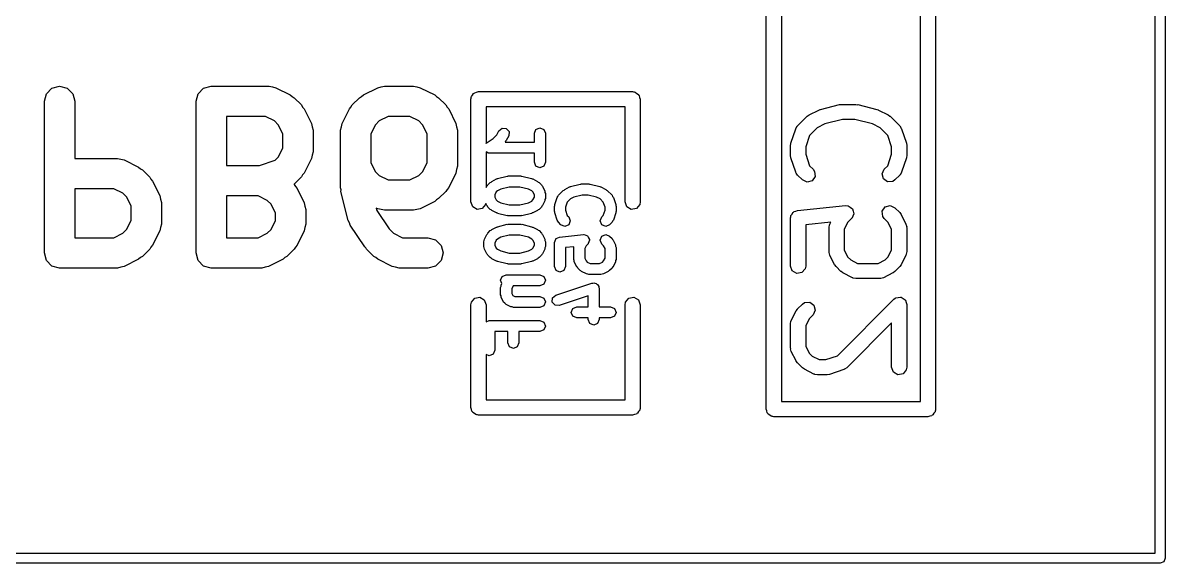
# Model space of a CAD drawing. Extents: x 0.08 to 2.92, y 0.03 to 3.58.
# Drawn here: x 0.9176 to 1.3624, y 1.8428 to 2.0531 of the extents above; entities that cross this region are included whole.
import ezdxf

# ---------------------------------------------------------------- set-up
doc = ezdxf.new("R2010")
doc.units = 0
doc.header["$MEASUREMENT"] = 0
doc.layers.add('BLACK', color=7, linetype='CONTINUOUS')

msp = doc.modelspace()

# ---------------------------------------------------------------- linework, layer by layer
at = {"layer": 'BLACK', "linetype": 'CONTINUOUS'}
for p, q in [((1.36236, 3.57705), (1.36236, 1.84476)), ((1.35843, 1.84673), (1.35843, 3.57508)), ((1.20705, 1.90276), (1.20705, 2.06276)), ((1.21295, 2.0598), (1.21295, 1.90571)), ((1.26705, 1.90571), (1.26705, 2.0598)), ((1.27295, 2.06276), (1.27295, 1.90276)), ((0.928931, 2.02774), (0.931884, 2.02853)), ((0.931884, 2.02853), (0.934837, 2.02774)), ((0.987986, 2.02774), (0.990939, 2.02853)), ((0.990939, 2.02853), (1.01344, 2.02853)), ((1.01344, 2.02853), (1.01475, 2.02818)), ((1.01475, 2.02818), (1.01608, 2.0279)), ((1.05579, 2.0279), (1.05712, 2.02818)), ((1.05712, 2.02818), (1.05843, 2.02853)), ((1.05843, 2.02853), (1.06968, 2.02853)), ((1.06968, 2.02853), (1.07099, 2.02818)), ((1.07099, 2.02818), (1.07232, 2.0279)), ((0.925979, 2.02262), (0.92677, 2.02557)), ((0.92677, 2.02557), (0.928931, 2.02774)), ((0.934837, 2.02774), (0.936998, 2.02557)), ((0.936998, 2.02557), (0.93779, 2.02262)), ((0.985034, 2.02262), (0.985825, 2.02557)), ((0.985825, 2.02557), (0.987986, 2.02774)), ((1.01608, 2.0279), (1.0217, 2.02509)), ((1.0217, 2.02509), (1.02241, 2.02446)), ((1.02241, 2.02446), (1.02324, 2.02398)), ((1.02324, 2.02398), (1.02605, 2.02117)), ((1.04582, 2.02117), (1.04863, 2.02398)), ((1.04863, 2.02398), (1.04945, 2.02446)), ((1.04945, 2.02446), (1.05017, 2.02509)), ((1.05017, 2.02509), (1.05579, 2.0279)), ((1.07232, 2.0279), (1.07794, 2.02509)), ((1.07794, 2.02509), (1.07866, 2.02446)), ((1.07866, 2.02446), (1.07948, 2.02398)), ((1.07948, 2.02398), (1.08229, 2.02117)), ((1.09205, 2.02341), (1.09211, 2.02379)), ((1.09209, 2.02392), (1.09216, 2.02403)), ((1.09211, 2.02379), (1.09209, 2.02392)), ((1.09216, 2.02403), (1.09223, 2.02442)), ((1.09223, 2.02442), (1.09272, 2.025)), ((1.09272, 2.025), (1.0931, 2.02567)), ((1.0931, 2.02567), (1.09335, 2.02576)), ((1.09335, 2.02576), (1.09352, 2.02596)), ((1.09352, 2.02596), (1.09428, 2.0261)), ((1.09428, 2.0261), (1.095, 2.02636)), ((1.095, 2.02636), (1.155, 2.02636)), ((1.155, 2.02636), (1.15538, 2.02629)), ((1.15538, 2.02629), (1.15551, 2.02631)), ((1.15551, 2.02631), (1.15563, 2.02625)), ((1.15563, 2.02625), (1.15601, 2.02618)), ((1.15601, 2.02618), (1.1566, 2.02569)), ((1.1566, 2.02569), (1.15726, 2.0253)), ((1.15726, 2.0253), (1.15735, 2.02505)), ((1.15735, 2.02505), (1.15756, 2.02488)), ((1.15756, 2.02488), (1.15769, 2.02413)), ((1.15769, 2.02413), (1.15795, 2.02341)), ((0.925979, 1.96357), (0.925979, 2.02262)), ((0.93779, 2.02262), (0.93779, 2.0004)), ((0.985034, 1.96357), (0.985034, 2.02262)), ((1.02605, 2.02117), (1.02652, 2.02035)), ((1.02652, 2.02035), (1.02715, 2.01964)), ((1.02715, 2.01964), (1.02997, 2.01401)), ((1.0419, 2.01401), (1.04471, 2.01964)), ((1.04471, 2.01964), (1.04534, 2.02035)), ((1.04534, 2.02035), (1.04582, 2.02117)), ((1.08229, 2.02117), (1.08277, 2.02035)), ((1.08277, 2.02035), (1.0834, 2.01964)), ((1.0834, 2.01964), (1.08621, 2.01401)), ((1.09205, 1.98341), (1.09205, 2.02341)), ((1.15205, 2.02045), (1.09795, 2.02045)), ((1.09795, 2.02045), (1.09795, 2.00621)), ((1.15205, 1.98341), (1.15205, 2.02045)), ((1.15795, 2.02341), (1.15795, 1.98341)), ((1.22749, 2.0192), (1.22798, 2.01935)), ((1.22798, 2.01935), (1.2281, 2.01943)), ((1.2281, 2.01943), (1.2356, 2.0213)), ((1.2356, 2.0213), (1.23618, 2.02134)), ((1.23618, 2.02134), (1.23631, 2.02139)), ((1.23631, 2.02139), (1.24194, 2.02139)), ((1.24194, 2.02139), (1.24252, 2.02129)), ((1.24252, 2.02129), (1.24265, 2.0213)), ((1.24265, 2.0213), (1.25015, 2.01943)), ((1.25015, 2.01943), (1.25062, 2.01922)), ((0.996845, 2.01672), (0.996845, 1.99759)), ((1.01204, 2.01672), (0.996845, 2.01672)), ((1.01556, 2.01496), (1.01204, 2.01672)), ((1.01702, 2.0135), (1.01556, 2.01496)), ((1.0563, 2.01496), (1.05485, 2.0135)), ((1.05982, 2.01672), (1.0563, 2.01496)), ((1.06829, 2.01672), (1.05982, 2.01672)), ((1.07181, 2.01496), (1.06829, 2.01672)), ((1.07326, 2.0135), (1.07181, 2.01496)), ((1.21923, 2.01303), (1.22298, 2.01678)), ((1.22298, 2.01678), (1.2237, 2.01728)), ((1.2237, 2.01728), (1.22374, 2.01733)), ((1.22374, 2.01733), (1.22749, 2.0192)), ((1.23668, 2.01548), (1.22984, 2.01378)), ((1.24157, 2.01548), (1.23668, 2.01548)), ((1.24841, 2.01378), (1.24157, 2.01548)), ((1.25062, 2.01922), (1.25076, 2.0192)), ((1.25076, 2.0192), (1.25451, 2.01733)), ((1.25451, 2.01733), (1.25522, 2.0168)), ((1.25522, 2.0168), (1.25527, 2.01678)), ((1.25527, 2.01678), (1.25902, 2.01303)), ((1.01878, 2.00998), (1.01702, 2.0135)), ((1.02997, 2.01401), (1.03024, 2.01268)), ((1.03024, 2.01268), (1.03059, 2.01137)), ((1.03059, 2.01137), (1.03059, 2.00294)), ((1.04128, 2.01137), (1.04163, 2.01268)), ((1.04128, 1.98888), (1.04128, 2.01137)), ((1.04163, 2.01268), (1.0419, 2.01401)), ((1.05485, 2.0135), (1.05309, 2.00998)), ((1.07502, 2.00998), (1.07326, 2.0135)), ((1.08621, 2.01401), (1.08648, 2.01268)), ((1.08648, 2.01268), (1.08683, 2.01137)), ((1.08683, 2.01137), (1.08683, 1.99731)), ((1.10214, 2.00955), (1.10292, 2.01111)), ((1.10292, 2.01111), (1.10416, 2.01219)), ((1.10416, 2.01219), (1.1058, 2.01207)), ((1.1058, 2.01207), (1.10688, 2.01083)), ((1.10688, 2.01083), (1.10676, 2.00919)), ((1.11676, 2.01015), (1.11739, 2.01167)), ((1.11739, 2.01167), (1.11891, 2.0123)), ((1.11891, 2.0123), (1.12043, 2.01167)), ((1.12043, 2.01167), (1.12106, 2.01015)), ((1.21664, 2.00625), (1.21851, 2.01187)), ((1.21851, 2.01187), (1.219, 2.01277)), ((1.219, 2.01277), (1.21915, 2.01287)), ((1.21915, 2.01287), (1.21923, 2.01303)), ((1.22681, 2.01226), (1.2239, 2.00934)), ((1.22984, 2.01378), (1.22681, 2.01226)), ((1.25144, 2.01226), (1.24841, 2.01378)), ((1.25435, 2.00934), (1.25144, 2.01226)), ((1.25902, 2.01303), (1.25961, 2.01219)), ((1.25961, 2.01219), (1.25963, 2.01201)), ((1.25963, 2.01201), (1.25974, 2.01187)), ((1.25974, 2.01187), (1.26161, 2.00625)), ((1.01878, 2.00433), (1.01878, 2.00998)), ((1.05309, 2.00998), (1.05309, 1.99871)), ((1.07502, 1.99871), (1.07502, 2.00998)), ((1.09795, 2.00621), (1.09802, 2.00631)), ((1.09802, 2.00631), (1.10066, 2.00807)), ((1.10066, 2.00807), (1.10214, 2.00955)), ((1.10542, 2.00675), (1.10534, 2.00667)), ((1.10534, 2.00667), (1.11676, 2.00667)), ((1.10556, 2.00708), (1.10542, 2.00675)), ((1.10583, 2.00731), (1.10556, 2.00708)), ((1.10676, 2.00919), (1.10583, 2.00731)), ((1.11676, 2.00667), (1.11676, 2.01015)), ((1.12106, 2.01015), (1.12106, 1.99889)), ((1.21649, 2.00531), (1.21664, 2.00618)), ((1.21664, 2.00618), (1.21664, 2.00625)), ((1.2239, 2.00934), (1.22239, 2.00483)), ((1.25586, 2.00483), (1.25435, 2.00934)), ((1.26161, 2.00625), (1.26174, 2.00537)), ((1.01702, 2.00081), (1.01878, 2.00433)), ((1.03024, 2.00162), (1.02997, 2.00029)), ((1.03059, 2.00294), (1.03024, 2.00162)), ((1.09827, 2.00276), (1.09795, 2.00289)), ((1.09795, 2.00289), (1.09795, 1.98899)), ((1.09879, 2.00241), (1.09827, 2.00276)), ((1.09901, 2.00246), (1.09879, 2.00241)), ((1.09921, 2.00237), (1.09901, 2.00246)), ((1.11676, 2.00237), (1.09921, 2.00237)), ((1.11676, 1.99889), (1.11676, 2.00237)), ((1.21649, 2.00156), (1.21649, 2.00531)), ((1.21651, 2.0015), (1.21649, 2.00156)), ((1.21664, 2.00063), (1.21651, 2.0015)), ((1.22239, 2.00483), (1.22239, 2.00204)), ((1.22239, 2.00204), (1.2239, 1.99754)), ((1.25435, 1.99754), (1.25586, 2.00204)), ((1.25586, 2.00204), (1.25586, 2.00483)), ((1.26176, 2.00156), (1.26161, 2.00069)), ((1.26174, 2.00537), (1.26176, 2.00531)), ((1.26176, 2.00531), (1.26176, 2.00156)), ((0.93779, 2.0004), (0.954381, 2.0004)), ((0.954381, 2.0004), (0.955692, 2.00005)), ((0.955692, 2.00005), (0.957022, 1.99978)), ((0.957022, 1.99978), (0.962647, 1.99697)), ((0.996845, 1.99759), (1.00967, 1.99759)), ((1.00967, 1.99759), (1.01587, 1.99966)), ((1.01587, 1.99966), (1.01702, 2.00081)), ((1.02997, 2.00029), (1.02715, 1.99467)), ((1.05309, 1.99871), (1.05485, 1.99519)), ((1.07326, 1.99519), (1.07502, 1.99871)), ((1.08683, 1.99731), (1.08648, 1.996)), ((1.11739, 1.99737), (1.11676, 1.99889)), ((1.11891, 1.99674), (1.11739, 1.99737)), ((1.12043, 1.99737), (1.11891, 1.99674)), ((1.12106, 1.99889), (1.12043, 1.99737)), ((1.21851, 1.99501), (1.21664, 2.00063)), ((1.2239, 1.99754), (1.22528, 1.99615)), ((1.25297, 1.99615), (1.25435, 1.99754)), ((1.26161, 2.00063), (1.25974, 1.99501)), ((1.26161, 2.00069), (1.26161, 2.00063)), ((0.962647, 1.99697), (0.963358, 1.99634)), ((0.963358, 1.99634), (0.964181, 1.99586)), ((0.964181, 1.99586), (0.966994, 1.99305)), ((0.966994, 1.99305), (0.967469, 1.99223)), ((1.02605, 1.99314), (1.02324, 1.99032)), ((1.02652, 1.99396), (1.02605, 1.99314)), ((1.02715, 1.99467), (1.02652, 1.99396)), ((1.05485, 1.99519), (1.0563, 1.99373)), ((1.0563, 1.99373), (1.05982, 1.99197)), ((1.06829, 1.99197), (1.07181, 1.99373)), ((1.07181, 1.99373), (1.07326, 1.99519)), ((1.08621, 1.99467), (1.0834, 1.98905)), ((1.08648, 1.996), (1.08621, 1.99467)), ((1.10244, 1.99254), (1.1062, 1.99347)), ((1.1062, 1.99347), (1.10646, 1.99343)), ((1.10646, 1.99343), (1.10672, 1.99354)), ((1.10672, 1.99354), (1.11141, 1.99354)), ((1.11141, 1.99354), (1.11166, 1.99343)), ((1.11166, 1.99343), (1.11193, 1.99347)), ((1.11193, 1.99347), (1.11568, 1.99254)), ((1.21862, 1.99487), (1.21851, 1.99501)), ((1.21864, 1.99469), (1.21862, 1.99487)), ((1.21923, 1.99385), (1.21864, 1.99469)), ((1.2211, 1.99198), (1.21923, 1.99385)), ((1.22604, 1.9933), (1.22488, 1.99165)), ((1.22528, 1.99615), (1.22587, 1.99531)), ((1.22587, 1.99531), (1.22604, 1.9933)), ((1.25212, 1.99432), (1.25297, 1.99615)), ((1.25264, 1.99237), (1.25212, 1.99432)), ((1.25902, 1.99385), (1.25715, 1.99198)), ((1.2591, 1.99401), (1.25902, 1.99385)), ((1.25925, 1.9941), (1.2591, 1.99401)), ((1.25974, 1.99501), (1.25925, 1.9941)), ((0.93779, 1.98859), (0.93779, 1.96947)), ((0.952987, 1.98859), (0.93779, 1.98859)), ((0.956507, 1.98683), (0.952987, 1.98859)), ((0.967469, 1.99223), (0.9681, 1.99152)), ((0.9681, 1.99152), (0.970912, 1.98589)), ((1.02324, 1.99032), (1.02318, 1.99029)), ((1.02318, 1.99029), (1.02324, 1.99024)), ((1.02324, 1.99024), (1.02371, 1.98942)), ((1.02371, 1.98942), (1.02434, 1.9887)), ((1.02434, 1.9887), (1.02715, 1.98308)), ((1.04147, 1.98817), (1.04128, 1.98888)), ((1.04145, 1.98744), (1.04147, 1.98817)), ((1.05982, 1.99197), (1.06829, 1.99197)), ((1.08277, 1.98833), (1.08229, 1.98751)), ((1.0834, 1.98905), (1.08277, 1.98833)), ((1.09795, 1.98899), (1.09823, 1.98954)), ((1.09823, 1.98954), (1.09849, 1.98977)), ((1.09849, 1.98977), (1.09863, 1.99009)), ((1.09863, 1.99009), (1.09957, 1.99103)), ((1.09957, 1.99103), (1.09989, 1.99117)), ((1.09989, 1.99117), (1.10013, 1.99144)), ((1.10013, 1.99144), (1.102, 1.99237)), ((1.102, 1.99237), (1.10225, 1.99239)), ((1.10225, 1.99239), (1.10244, 1.99254)), ((1.10371, 1.98842), (1.10236, 1.98775)), ((1.10698, 1.98924), (1.10371, 1.98842)), ((1.11114, 1.98924), (1.10698, 1.98924)), ((1.11441, 1.98842), (1.11114, 1.98924)), ((1.11576, 1.98775), (1.11441, 1.98842)), ((1.11568, 1.99254), (1.11588, 1.99239)), ((1.11588, 1.99239), (1.11612, 1.99237)), ((1.11612, 1.99237), (1.118, 1.99144)), ((1.118, 1.99144), (1.11823, 1.99117)), ((1.11823, 1.99117), (1.11856, 1.99103)), ((1.11856, 1.99103), (1.11949, 1.99009)), ((1.11949, 1.99009), (1.11963, 1.98977)), ((1.11963, 1.98977), (1.1199, 1.98954)), ((1.1199, 1.98954), (1.12083, 1.98766)), ((1.12833, 1.98804), (1.12856, 1.98831)), ((1.12856, 1.98831), (1.13044, 1.98925)), ((1.13044, 1.98925), (1.13068, 1.98927)), ((1.13068, 1.98927), (1.13088, 1.98941)), ((1.13088, 1.98941), (1.13463, 1.99035)), ((1.13463, 1.99035), (1.1349, 1.99031)), ((1.1349, 1.99031), (1.13515, 1.99042)), ((1.13515, 1.99042), (1.13797, 1.99042)), ((1.13797, 1.99042), (1.13822, 1.99031)), ((1.13822, 1.99031), (1.13849, 1.99035)), ((1.13849, 1.99035), (1.14224, 1.98941)), ((1.14224, 1.98941), (1.14244, 1.98927)), ((1.14244, 1.98927), (1.14268, 1.98925)), ((1.14268, 1.98925), (1.14456, 1.98831)), ((1.14456, 1.98831), (1.14479, 1.98804)), ((1.22293, 1.99112), (1.2211, 1.99198)), ((1.22488, 1.99165), (1.22293, 1.99112)), ((1.2543, 1.99121), (1.25264, 1.99237)), ((1.25631, 1.99139), (1.2543, 1.99121)), ((1.25715, 1.99198), (1.25631, 1.99139)), ((0.957964, 1.98538), (0.956507, 1.98683)), ((0.959724, 1.98186), (0.957964, 1.98538)), ((0.970912, 1.98589), (0.971184, 1.98456)), ((0.971184, 1.98456), (0.971535, 1.98325)), ((0.996845, 1.98578), (0.996845, 1.96947)), ((1.00923, 1.98578), (0.996845, 1.98578)), ((1.01275, 1.98402), (1.00923, 1.98578)), ((1.01421, 1.98256), (1.01275, 1.98402)), ((1.04427, 1.97619), (1.04145, 1.98744)), ((1.07866, 1.98422), (1.07794, 1.98359)), ((1.07948, 1.9847), (1.07866, 1.98422)), ((1.08229, 1.98751), (1.07948, 1.9847)), ((1.10192, 1.9873), (1.10136, 1.98619)), ((1.10136, 1.98619), (1.10136, 1.98533)), ((1.10136, 1.98533), (1.10192, 1.98422)), ((1.10236, 1.98775), (1.10192, 1.9873)), ((1.10192, 1.98422), (1.10236, 1.98377)), ((1.10236, 1.98377), (1.10371, 1.9831)), ((1.11441, 1.9831), (1.11576, 1.98377)), ((1.11621, 1.9873), (1.11576, 1.98775)), ((1.11576, 1.98377), (1.11621, 1.98422)), ((1.11676, 1.98619), (1.11621, 1.9873)), ((1.11621, 1.98422), (1.11676, 1.98533)), ((1.11676, 1.98533), (1.11676, 1.98619)), ((1.12083, 1.98386), (1.1199, 1.98198)), ((1.12083, 1.98766), (1.12087, 1.98716)), ((1.12087, 1.98436), (1.12083, 1.98386)), ((1.12087, 1.98716), (1.12106, 1.9867)), ((1.12106, 1.98482), (1.12087, 1.98436)), ((1.12106, 1.9867), (1.12106, 1.98482)), ((1.12467, 1.98238), (1.12561, 1.98519)), ((1.12561, 1.98519), (1.12594, 1.98557)), ((1.12594, 1.98557), (1.12613, 1.98603)), ((1.12613, 1.98603), (1.12801, 1.98791)), ((1.12801, 1.98791), (1.12833, 1.98804)), ((1.1308, 1.98462), (1.12953, 1.98335)), ((1.13215, 1.9853), (1.1308, 1.98462)), ((1.13542, 1.98612), (1.13215, 1.9853)), ((1.1377, 1.98612), (1.13542, 1.98612)), ((1.14097, 1.9853), (1.1377, 1.98612)), ((1.14232, 1.98462), (1.14097, 1.9853)), ((1.14359, 1.98335), (1.14232, 1.98462)), ((1.14479, 1.98804), (1.14512, 1.98791)), ((1.14512, 1.98791), (1.14699, 1.98603)), ((1.14699, 1.98603), (1.14719, 1.98557)), ((1.14719, 1.98557), (1.14751, 1.98519)), ((1.14751, 1.98519), (1.14845, 1.98238)), ((0.959724, 1.97621), (0.959724, 1.98186)), ((0.971535, 1.98325), (0.971535, 1.97481)), ((1.01597, 1.97904), (1.01421, 1.98256)), ((1.02715, 1.98308), (1.02743, 1.98175)), ((1.02743, 1.98175), (1.02778, 1.98044)), ((1.02778, 1.98044), (1.02778, 1.97481)), ((1.05579, 1.98078), (1.05522, 1.98106)), ((1.05522, 1.98106), (1.05548, 1.98005)), ((1.05548, 1.98005), (1.06021, 1.97295)), ((1.05712, 1.98051), (1.05579, 1.98078)), ((1.05843, 1.98016), (1.05712, 1.98051)), ((1.06968, 1.98016), (1.05843, 1.98016)), ((1.07099, 1.98051), (1.06968, 1.98016)), ((1.07232, 1.98078), (1.07099, 1.98051)), ((1.07794, 1.98359), (1.07232, 1.98078)), ((1.09274, 1.98151), (1.09205, 1.98341)), ((1.09449, 1.9805), (1.09274, 1.98151)), ((1.09648, 1.98085), (1.09449, 1.9805)), ((1.09777, 1.9824), (1.09648, 1.98085)), ((1.09784, 1.98276), (1.09777, 1.9824)), ((1.09823, 1.98198), (1.09784, 1.98276)), ((1.09849, 1.98175), (1.09823, 1.98198)), ((1.09863, 1.98143), (1.09849, 1.98175)), ((1.09957, 1.98049), (1.09863, 1.98143)), ((1.09989, 1.98035), (1.09957, 1.98049)), ((1.10013, 1.98008), (1.09989, 1.98035)), ((1.102, 1.97915), (1.10013, 1.98008)), ((1.10371, 1.9831), (1.10698, 1.98228)), ((1.10698, 1.98228), (1.11114, 1.98228)), ((1.11114, 1.98228), (1.11441, 1.9831)), ((1.118, 1.98008), (1.11612, 1.97915)), ((1.11823, 1.98035), (1.118, 1.98008)), ((1.11856, 1.98049), (1.11823, 1.98035)), ((1.11949, 1.98143), (1.11856, 1.98049)), ((1.11963, 1.98175), (1.11949, 1.98143)), ((1.1199, 1.98198), (1.11963, 1.98175)), ((1.12456, 1.9817), (1.1247, 1.98203)), ((1.12456, 1.97982), (1.12456, 1.9817)), ((1.1247, 1.9795), (1.12456, 1.97982)), ((1.1247, 1.98203), (1.12467, 1.98238)), ((1.12467, 1.97914), (1.1247, 1.9795)), ((1.12953, 1.98335), (1.12886, 1.98135)), ((1.12886, 1.98135), (1.12886, 1.98017)), ((1.12886, 1.98017), (1.12953, 1.97817)), ((1.14426, 1.98135), (1.14359, 1.98335)), ((1.14359, 1.97817), (1.14426, 1.98017)), ((1.14426, 1.98017), (1.14426, 1.98135)), ((1.14845, 1.98238), (1.14843, 1.98203)), ((1.14843, 1.98203), (1.14856, 1.9817)), ((1.14856, 1.97982), (1.14843, 1.9795)), ((1.14843, 1.9795), (1.14845, 1.97914)), ((1.14856, 1.9817), (1.14856, 1.97982)), ((1.15274, 1.98151), (1.15205, 1.98341)), ((1.15449, 1.9805), (1.15274, 1.98151)), ((1.15648, 1.98085), (1.15449, 1.9805)), ((1.15777, 1.9824), (1.15648, 1.98085)), ((1.15795, 1.98341), (1.15777, 1.9824)), ((1.21707, 1.97868), (1.21733, 1.97925)), ((1.21733, 1.97925), (1.2177, 1.97943)), ((1.2177, 1.97943), (1.21796, 1.97975)), ((1.21796, 1.97975), (1.21858, 1.97986)), ((1.21858, 1.97986), (1.21915, 1.98013)), ((1.21915, 1.98013), (1.23789, 1.98201)), ((1.23789, 1.98201), (1.23892, 1.98193)), ((1.23892, 1.98193), (1.23893, 1.98192)), ((1.23893, 1.98192), (1.23895, 1.98192)), ((1.23895, 1.98192), (1.23976, 1.98135)), ((1.23976, 1.98135), (1.24059, 1.98079)), ((1.24059, 1.98079), (1.24059, 1.98077)), ((1.24059, 1.98077), (1.24061, 1.98076)), ((1.24061, 1.98076), (1.24086, 1.9798)), ((1.24086, 1.9798), (1.24113, 1.97885)), ((1.25221, 1.97983), (1.25337, 1.98149)), ((1.25238, 1.97782), (1.25221, 1.97983)), ((1.25337, 1.98149), (1.25532, 1.98201)), ((1.25532, 1.98201), (1.25715, 1.98116)), ((1.25715, 1.98116), (1.25902, 1.97928)), ((1.25902, 1.97928), (1.25953, 1.97856)), ((0.957964, 1.97269), (0.959724, 1.97621)), ((0.971535, 1.97481), (0.971184, 1.9735)), ((1.01421, 1.97269), (1.01597, 1.97621)), ((1.01597, 1.97621), (1.01597, 1.97904)), ((1.02778, 1.97481), (1.02743, 1.9735)), ((1.04476, 1.97531), (1.04427, 1.97619)), ((1.04508, 1.97435), (1.04476, 1.97531)), ((1.10225, 1.97913), (1.102, 1.97915)), ((1.10244, 1.97898), (1.10225, 1.97913)), ((1.1062, 1.97805), (1.10244, 1.97898)), ((1.10646, 1.97809), (1.1062, 1.97805)), ((1.10672, 1.97798), (1.10646, 1.97809)), ((1.11141, 1.97798), (1.10672, 1.97798)), ((1.11166, 1.97809), (1.11141, 1.97798)), ((1.11193, 1.97805), (1.11166, 1.97809)), ((1.11568, 1.97898), (1.11193, 1.97805)), ((1.11588, 1.97913), (1.11568, 1.97898)), ((1.11612, 1.97915), (1.11588, 1.97913)), ((1.12561, 1.97633), (1.12467, 1.97914)), ((1.12594, 1.97595), (1.12561, 1.97633)), ((1.12613, 1.97549), (1.12594, 1.97595)), ((1.12707, 1.97455), (1.12613, 1.97549)), ((1.12953, 1.97817), (1.13011, 1.97759)), ((1.13011, 1.97759), (1.13074, 1.97607)), ((1.13074, 1.97607), (1.13011, 1.97455)), ((1.14239, 1.97607), (1.14302, 1.97759)), ((1.14302, 1.97455), (1.14239, 1.97607)), ((1.14302, 1.97759), (1.14359, 1.97817)), ((1.14699, 1.97549), (1.14606, 1.97455)), ((1.14719, 1.97595), (1.14699, 1.97549)), ((1.14751, 1.97633), (1.14719, 1.97595)), ((1.14845, 1.97914), (1.14751, 1.97633)), ((1.21649, 1.97719), (1.21651, 1.97735)), ((1.21649, 1.95844), (1.21649, 1.97719)), ((1.2165, 1.97741), (1.21655, 1.97752)), ((1.21651, 1.97735), (1.2165, 1.97741)), ((1.21655, 1.97752), (1.21667, 1.9782)), ((1.21667, 1.9782), (1.21707, 1.97868)), ((1.23216, 1.9755), (1.22239, 1.97452)), ((1.2318, 1.97476), (1.23216, 1.9755)), ((1.23874, 1.97544), (1.23739, 1.97275)), ((1.24028, 1.97698), (1.23874, 1.97544)), ((1.2403, 1.97701), (1.24028, 1.977)), ((1.24028, 1.977), (1.24028, 1.97698)), ((1.24071, 1.97791), (1.2403, 1.97701)), ((1.24113, 1.97881), (1.24071, 1.97791)), ((1.24113, 1.97885), (1.24112, 1.97883)), ((1.24112, 1.97883), (1.24113, 1.97881)), ((1.25297, 1.97698), (1.25238, 1.97782)), ((1.25451, 1.97544), (1.25297, 1.97698)), ((1.25586, 1.97275), (1.25451, 1.97544)), ((1.25953, 1.97856), (1.25958, 1.97851)), ((1.25958, 1.97851), (1.26145, 1.97476)), ((0.952987, 1.96947), (0.956507, 1.97123)), ((0.956507, 1.97123), (0.957964, 1.97269)), ((0.970912, 1.97217), (0.9681, 1.96655)), ((0.971184, 1.9735), (0.970912, 1.97217)), ((1.00923, 1.96947), (1.01275, 1.97123)), ((1.01275, 1.97123), (1.01421, 1.97269)), ((1.02715, 1.97217), (1.02434, 1.96655)), ((1.02743, 1.9735), (1.02715, 1.97217)), ((1.05071, 1.96591), (1.04508, 1.97435)), ((1.06021, 1.97295), (1.06193, 1.97123)), ((1.06193, 1.97123), (1.06545, 1.96947)), ((1.09729, 1.9689), (1.09823, 1.97077)), ((1.09823, 1.97077), (1.09849, 1.97101)), ((1.09849, 1.97101), (1.09863, 1.97133)), ((1.09863, 1.97133), (1.09957, 1.97227)), ((1.09957, 1.97227), (1.09989, 1.97241)), ((1.09989, 1.97241), (1.10013, 1.97267)), ((1.10013, 1.97267), (1.102, 1.97361)), ((1.102, 1.97361), (1.10225, 1.97363)), ((1.10225, 1.97363), (1.10244, 1.97377)), ((1.10244, 1.97377), (1.1062, 1.97471)), ((1.10698, 1.97048), (1.10371, 1.96966)), ((1.1062, 1.97471), (1.10646, 1.97467)), ((1.10646, 1.97467), (1.10672, 1.97478)), ((1.10672, 1.97478), (1.11141, 1.97478)), ((1.11114, 1.97048), (1.10698, 1.97048)), ((1.11441, 1.96966), (1.11114, 1.97048)), ((1.11141, 1.97478), (1.11166, 1.97467)), ((1.11166, 1.97467), (1.11193, 1.97471)), ((1.11193, 1.97471), (1.11568, 1.97377)), ((1.11568, 1.97377), (1.11588, 1.97363)), ((1.11588, 1.97363), (1.11612, 1.97361)), ((1.11612, 1.97361), (1.118, 1.97267)), ((1.118, 1.97267), (1.11823, 1.97241)), ((1.11823, 1.97241), (1.11856, 1.97227)), ((1.11856, 1.97227), (1.11949, 1.97133)), ((1.11949, 1.97133), (1.11963, 1.97101)), ((1.11963, 1.97101), (1.1199, 1.97077)), ((1.1199, 1.97077), (1.12083, 1.9689)), ((1.1265, 1.96977), (1.13588, 1.9707)), ((1.12859, 1.97392), (1.12707, 1.97455)), ((1.13011, 1.97455), (1.12859, 1.97392)), ((1.13588, 1.9707), (1.13599, 1.97067)), ((1.13599, 1.97067), (1.13609, 1.97072)), ((1.13609, 1.97072), (1.13676, 1.97044)), ((1.13676, 1.97044), (1.13745, 1.97023)), ((1.14454, 1.97392), (1.14302, 1.97455)), ((1.14302, 1.97009), (1.14454, 1.97072)), ((1.14606, 1.97455), (1.14454, 1.97392)), ((1.14454, 1.97072), (1.14606, 1.97009)), ((1.22239, 1.97452), (1.22239, 1.95844)), ((1.23149, 1.97344), (1.23166, 1.97445)), ((1.23149, 1.96407), (1.23149, 1.97344)), ((1.23166, 1.97445), (1.23178, 1.97459)), ((1.23178, 1.97459), (1.2318, 1.97476)), ((1.23739, 1.97275), (1.23739, 1.96477)), ((1.25586, 1.96477), (1.25586, 1.97275)), ((1.26145, 1.97476), (1.26174, 1.97378)), ((1.26174, 1.97378), (1.2617, 1.97361)), ((1.2617, 1.97361), (1.26176, 1.97344)), ((1.26176, 1.97344), (1.26176, 1.96407)), ((0.93779, 1.96947), (0.952987, 1.96947)), ((0.9681, 1.96655), (0.967469, 1.96584)), ((0.996845, 1.96947), (1.00923, 1.96947)), ((1.02434, 1.96655), (1.02371, 1.96584)), ((1.05115, 1.96553), (1.05071, 1.96591)), ((1.06545, 1.96947), (1.0753, 1.96947)), ((1.0753, 1.96947), (1.07826, 1.96868)), ((1.07826, 1.96868), (1.08042, 1.96652)), ((1.08042, 1.96652), (1.08121, 1.96357)), ((1.09706, 1.96794), (1.09725, 1.9684)), ((1.09706, 1.96606), (1.09706, 1.96794)), ((1.09725, 1.9656), (1.09706, 1.96606)), ((1.09725, 1.9684), (1.09729, 1.9689)), ((1.10192, 1.96854), (1.10136, 1.96743)), ((1.10136, 1.96743), (1.10136, 1.96657)), ((1.10136, 1.96657), (1.10192, 1.96546)), ((1.10236, 1.96898), (1.10192, 1.96854)), ((1.10371, 1.96966), (1.10236, 1.96898)), ((1.11576, 1.96898), (1.11441, 1.96966)), ((1.11621, 1.96854), (1.11576, 1.96898)), ((1.11676, 1.96743), (1.11621, 1.96854)), ((1.11621, 1.96546), (1.11676, 1.96657)), ((1.11676, 1.96657), (1.11676, 1.96743)), ((1.12083, 1.9689), (1.12087, 1.9684)), ((1.12087, 1.9684), (1.12106, 1.96794)), ((1.12106, 1.96606), (1.12087, 1.9656)), ((1.12106, 1.96794), (1.12106, 1.96606)), ((1.12456, 1.96763), (1.12484, 1.9683)), ((1.12456, 1.95825), (1.12456, 1.96763)), ((1.12484, 1.9683), (1.12505, 1.96899)), ((1.12505, 1.96899), (1.12515, 1.96904)), ((1.12515, 1.96904), (1.12519, 1.96915)), ((1.12519, 1.96915), (1.12586, 1.96942)), ((1.12586, 1.96942), (1.1265, 1.96977)), ((1.13218, 1.96601), (1.12886, 1.96568)), ((1.13207, 1.96575), (1.13218, 1.96601)), ((1.13692, 1.96635), (1.13637, 1.96524)), ((1.13761, 1.96704), (1.13692, 1.96635)), ((1.13745, 1.97023), (1.13751, 1.97013)), ((1.13751, 1.97013), (1.13761, 1.97009)), ((1.13761, 1.97009), (1.13789, 1.96942)), ((1.13766, 1.96715), (1.13761, 1.96704)), ((1.13776, 1.9672), (1.13766, 1.96715)), ((1.13797, 1.9679), (1.13776, 1.9672)), ((1.13789, 1.96942), (1.13823, 1.96878)), ((1.13824, 1.96856), (1.13797, 1.9679)), ((1.13823, 1.96878), (1.1382, 1.96867)), ((1.1382, 1.96867), (1.13824, 1.96856)), ((1.14239, 1.96857), (1.14302, 1.97009)), ((1.14302, 1.96704), (1.14239, 1.96857)), ((1.14371, 1.96635), (1.14302, 1.96704)), ((1.14426, 1.96524), (1.14371, 1.96635)), ((1.14606, 1.97009), (1.14699, 1.96915)), ((1.14699, 1.96915), (1.14713, 1.96882)), ((1.14713, 1.96882), (1.1474, 1.96859)), ((1.1474, 1.96859), (1.14833, 1.96671)), ((1.14833, 1.96671), (1.14837, 1.96621)), ((1.14837, 1.96621), (1.14856, 1.96575)), ((0.92677, 1.96061), (0.925979, 1.96357)), ((0.963358, 1.96173), (0.962647, 1.9611)), ((0.964181, 1.9622), (0.963358, 1.96173)), ((0.966994, 1.96501), (0.964181, 1.9622)), ((0.967469, 1.96584), (0.966994, 1.96501)), ((0.985825, 1.96061), (0.985034, 1.96357)), ((1.0196, 1.96173), (1.01889, 1.9611)), ((1.02042, 1.9622), (1.0196, 1.96173)), ((1.02324, 1.96501), (1.02042, 1.9622)), ((1.02371, 1.96584), (1.02324, 1.96501)), ((1.05144, 1.96501), (1.05115, 1.96553)), ((1.05425, 1.9622), (1.05144, 1.96501)), ((1.05508, 1.96173), (1.05425, 1.9622)), ((1.05579, 1.9611), (1.05508, 1.96173)), ((1.08121, 1.96357), (1.08042, 1.96061)), ((1.09729, 1.9651), (1.09725, 1.9656)), ((1.09823, 1.96322), (1.09729, 1.9651)), ((1.09849, 1.96299), (1.09823, 1.96322)), ((1.09863, 1.96266), (1.09849, 1.96299)), ((1.09957, 1.96173), (1.09863, 1.96266)), ((1.09989, 1.96159), (1.09957, 1.96173)), ((1.10013, 1.96132), (1.09989, 1.96159)), ((1.10192, 1.96546), (1.10236, 1.96501)), ((1.10236, 1.96501), (1.10371, 1.96434)), ((1.10371, 1.96434), (1.10698, 1.96352)), ((1.10698, 1.96352), (1.11114, 1.96352)), ((1.11114, 1.96352), (1.11441, 1.96434)), ((1.11441, 1.96434), (1.11576, 1.96501)), ((1.11576, 1.96501), (1.11621, 1.96546)), ((1.11823, 1.96159), (1.118, 1.96132)), ((1.11856, 1.96173), (1.11823, 1.96159)), ((1.11949, 1.96266), (1.11856, 1.96173)), ((1.11963, 1.96299), (1.11949, 1.96266)), ((1.1199, 1.96322), (1.11963, 1.96299)), ((1.12083, 1.9651), (1.1199, 1.96322)), ((1.12087, 1.9656), (1.12083, 1.9651)), ((1.12886, 1.96568), (1.12886, 1.95825)), ((1.13207, 1.96106), (1.13207, 1.96575)), ((1.13637, 1.96524), (1.13637, 1.96157)), ((1.13637, 1.96157), (1.13692, 1.96046)), ((1.14371, 1.96046), (1.14426, 1.96157)), ((1.14426, 1.96157), (1.14426, 1.96524)), ((1.14856, 1.96575), (1.14856, 1.96106)), ((1.23155, 1.9639), (1.23149, 1.96407)), ((1.2315, 1.96373), (1.23155, 1.9639)), ((1.2318, 1.96275), (1.2315, 1.96373)), ((1.23367, 1.959), (1.2318, 1.96275)), ((1.23739, 1.96477), (1.23874, 1.96207)), ((1.23874, 1.96207), (1.23994, 1.96087)), ((1.25331, 1.96087), (1.25451, 1.96207)), ((1.25451, 1.96207), (1.25586, 1.96477)), ((1.26145, 1.96275), (1.25958, 1.959)), ((1.26147, 1.96292), (1.26145, 1.96275)), ((1.26158, 1.96306), (1.26147, 1.96292)), ((1.26176, 1.96407), (1.26158, 1.96306)), ((0.928931, 1.95845), (0.92677, 1.96061)), ((0.931884, 1.95766), (0.928931, 1.95845)), ((0.954381, 1.95766), (0.931884, 1.95766)), ((0.955692, 1.95801), (0.954381, 1.95766)), ((0.957022, 1.95828), (0.955692, 1.95801)), ((0.962647, 1.9611), (0.957022, 1.95828)), ((0.987986, 1.95845), (0.985825, 1.96061)), ((0.990939, 1.95766), (0.987986, 1.95845)), ((1.01062, 1.95766), (0.990939, 1.95766)), ((1.01194, 1.95801), (1.01062, 1.95766)), ((1.01327, 1.95828), (1.01194, 1.95801)), ((1.01889, 1.9611), (1.01327, 1.95828)), ((1.06141, 1.95828), (1.05579, 1.9611)), ((1.06274, 1.95801), (1.06141, 1.95828)), ((1.06406, 1.95766), (1.06274, 1.95801)), ((1.0753, 1.95766), (1.06406, 1.95766)), ((1.07826, 1.95845), (1.0753, 1.95766)), ((1.08042, 1.96061), (1.07826, 1.95845)), ((1.102, 1.96038), (1.10013, 1.96132)), ((1.10225, 1.96037), (1.102, 1.96038)), ((1.10244, 1.96022), (1.10225, 1.96037)), ((1.1062, 1.95928), (1.10244, 1.96022)), ((1.10646, 1.95932), (1.1062, 1.95928)), ((1.10672, 1.95922), (1.10646, 1.95932)), ((1.11141, 1.95922), (1.10672, 1.95922)), ((1.11166, 1.95932), (1.11141, 1.95922)), ((1.11193, 1.95928), (1.11166, 1.95932)), ((1.11568, 1.96022), (1.11193, 1.95928)), ((1.11588, 1.96037), (1.11568, 1.96022)), ((1.11612, 1.96038), (1.11588, 1.96037)), ((1.118, 1.96132), (1.11612, 1.96038)), ((1.12519, 1.95673), (1.12456, 1.95825)), ((1.12886, 1.95825), (1.12823, 1.95673)), ((1.13226, 1.9606), (1.13207, 1.96106)), ((1.13229, 1.9601), (1.13226, 1.9606)), ((1.13323, 1.95822), (1.13229, 1.9601)), ((1.1335, 1.95799), (1.13323, 1.95822)), ((1.13363, 1.95766), (1.1335, 1.95799)), ((1.13457, 1.95673), (1.13363, 1.95766)), ((1.13692, 1.96046), (1.13737, 1.96001)), ((1.13737, 1.96001), (1.13848, 1.95946)), ((1.13848, 1.95946), (1.14215, 1.95946)), ((1.14215, 1.95946), (1.14326, 1.96001)), ((1.14326, 1.96001), (1.14371, 1.96046)), ((1.14699, 1.95766), (1.14606, 1.95673)), ((1.14713, 1.95799), (1.14699, 1.95766)), ((1.1474, 1.95822), (1.14713, 1.95799)), ((1.14833, 1.9601), (1.1474, 1.95822)), ((1.14837, 1.9606), (1.14833, 1.9601)), ((1.14856, 1.96106), (1.14837, 1.9606)), ((1.21718, 1.95655), (1.21649, 1.95844)), ((1.22221, 1.95743), (1.22092, 1.95589)), ((1.22239, 1.95844), (1.22221, 1.95743)), ((1.23372, 1.95895), (1.23367, 1.959)), ((1.23423, 1.95823), (1.23372, 1.95895)), ((1.2361, 1.95636), (1.23423, 1.95823)), ((1.23994, 1.96087), (1.24263, 1.95952)), ((1.24263, 1.95952), (1.25061, 1.95952)), ((1.25061, 1.95952), (1.25331, 1.96087)), ((1.25902, 1.95823), (1.25715, 1.95636)), ((1.25905, 1.95829), (1.25902, 1.95823)), ((1.25958, 1.959), (1.25905, 1.95829)), ((1.10363, 1.95293), (1.10426, 1.95445)), ((1.10415, 1.95167), (1.10363, 1.95293)), ((1.10426, 1.95445), (1.10578, 1.95508)), ((1.10578, 1.95508), (1.11891, 1.95508)), ((1.11891, 1.95508), (1.12043, 1.95445)), ((1.12043, 1.95445), (1.12106, 1.95293)), ((1.12106, 1.95293), (1.12043, 1.95141)), ((1.12671, 1.9561), (1.12519, 1.95673)), ((1.12823, 1.95673), (1.12671, 1.9561)), ((1.1349, 1.95659), (1.13457, 1.95673)), ((1.13513, 1.95632), (1.1349, 1.95659)), ((1.13701, 1.95538), (1.13513, 1.95632)), ((1.13751, 1.95535), (1.13701, 1.95538)), ((1.13797, 1.95516), (1.13751, 1.95535)), ((1.14266, 1.95516), (1.13797, 1.95516)), ((1.14312, 1.95535), (1.14266, 1.95516)), ((1.14362, 1.95538), (1.14312, 1.95535)), ((1.1455, 1.95632), (1.14362, 1.95538)), ((1.14573, 1.95659), (1.1455, 1.95632)), ((1.14606, 1.95673), (1.14573, 1.95659)), ((1.21893, 1.95554), (1.21718, 1.95655)), ((1.22092, 1.95589), (1.21893, 1.95554)), ((1.23616, 1.95633), (1.2361, 1.95636)), ((1.23687, 1.9558), (1.23616, 1.95633)), ((1.24062, 1.95393), (1.23687, 1.9558)), ((1.24079, 1.95391), (1.24062, 1.95393)), ((1.24093, 1.9538), (1.24079, 1.95391)), ((1.24194, 1.95362), (1.24093, 1.9538)), ((1.25131, 1.95362), (1.24194, 1.95362)), ((1.25148, 1.95368), (1.25131, 1.95362)), ((1.25165, 1.95364), (1.25148, 1.95368)), ((1.25263, 1.95393), (1.25165, 1.95364)), ((1.25638, 1.9558), (1.25263, 1.95393)), ((1.25643, 1.95585), (1.25638, 1.9558)), ((1.25715, 1.95636), (1.25643, 1.95585)), ((1.10363, 1.95011), (1.10382, 1.95058)), ((1.10363, 1.9473), (1.10363, 1.95011)), ((1.10382, 1.95058), (1.10386, 1.95107)), ((1.10386, 1.95107), (1.10415, 1.95167)), ((1.10848, 1.95072), (1.10793, 1.94961)), ((1.10793, 1.94961), (1.10793, 1.94781)), ((1.10855, 1.95078), (1.10848, 1.95072)), ((1.11891, 1.95078), (1.10855, 1.95078)), ((1.12043, 1.95141), (1.11891, 1.95078)), ((1.12509, 1.94715), (1.13917, 1.95184)), ((1.13917, 1.95184), (1.13952, 1.95182)), ((1.13952, 1.95182), (1.13985, 1.95195)), ((1.13985, 1.95195), (1.14031, 1.95176)), ((1.14031, 1.95176), (1.14081, 1.95173)), ((1.14081, 1.95173), (1.14104, 1.95146)), ((1.14104, 1.95146), (1.14137, 1.95132)), ((1.14137, 1.95132), (1.14156, 1.95086)), ((1.14156, 1.95086), (1.14188, 1.95048)), ((1.14188, 1.95048), (1.14186, 1.95013)), ((1.14186, 1.95013), (1.142, 1.9498)), ((1.142, 1.9498), (1.142, 1.94257)), ((1.09205, 1.94341), (1.09223, 1.94442)), ((1.09223, 1.94442), (1.09352, 1.94596)), ((1.09352, 1.94596), (1.09551, 1.94631)), ((1.09551, 1.94631), (1.09726, 1.9453)), ((1.09726, 1.9453), (1.09795, 1.94341)), ((1.10382, 1.94684), (1.10363, 1.9473)), ((1.10386, 1.94634), (1.10382, 1.94684)), ((1.10479, 1.94446), (1.10386, 1.94634)), ((1.10531, 1.94401), (1.10479, 1.94446)), ((1.10576, 1.9435), (1.10531, 1.94401)), ((1.10793, 1.94781), (1.10832, 1.94702)), ((1.10832, 1.94702), (1.1091, 1.94663)), ((1.1091, 1.94663), (1.11891, 1.94663)), ((1.11891, 1.94663), (1.12043, 1.946)), ((1.12043, 1.946), (1.12106, 1.94448)), ((1.12106, 1.94448), (1.12043, 1.94296)), ((1.12373, 1.94443), (1.12385, 1.94607)), ((1.12481, 1.94319), (1.12373, 1.94443)), ((1.12385, 1.94607), (1.12509, 1.94715)), ((1.1377, 1.94682), (1.12645, 1.94307)), ((1.1377, 1.94257), (1.1377, 1.94682)), ((1.15205, 1.94341), (1.15223, 1.94442)), ((1.15223, 1.94442), (1.15352, 1.94596)), ((1.15352, 1.94596), (1.15551, 1.94631)), ((1.15551, 1.94631), (1.15726, 1.9453)), ((1.15726, 1.9453), (1.15795, 1.94341)), ((1.21923, 1.94178), (1.2211, 1.94366)), ((1.2211, 1.94366), (1.22194, 1.94425)), ((1.22194, 1.94425), (1.22395, 1.94442)), ((1.22395, 1.94442), (1.22561, 1.94327)), ((1.23472, 1.92353), (1.25672, 1.94553)), ((1.25672, 1.94553), (1.25725, 1.9459)), ((1.25725, 1.9459), (1.25733, 1.946)), ((1.25733, 1.946), (1.25741, 1.94602)), ((1.25741, 1.94602), (1.25756, 1.94612)), ((1.25756, 1.94612), (1.25845, 1.9462)), ((1.25845, 1.9462), (1.25932, 1.94635)), ((1.25932, 1.94635), (1.25944, 1.94629)), ((1.25944, 1.94629), (1.25957, 1.9463)), ((1.25957, 1.9463), (1.2603, 1.94579)), ((1.2603, 1.94579), (1.26107, 1.94534)), ((1.26107, 1.94534), (1.26112, 1.94522)), ((1.26112, 1.94522), (1.26123, 1.94514)), ((1.26123, 1.94514), (1.26146, 1.94428)), ((1.26146, 1.94428), (1.26176, 1.94345)), ((1.09205, 1.90341), (1.09205, 1.94341)), ((1.09795, 1.94341), (1.09795, 1.93673)), ((1.10763, 1.94256), (1.10576, 1.9435)), ((1.10813, 1.94253), (1.10763, 1.94256)), ((1.10859, 1.94233), (1.10813, 1.94253)), ((1.11891, 1.94233), (1.10859, 1.94233)), ((1.12043, 1.94296), (1.11891, 1.94233)), ((1.12645, 1.94307), (1.12481, 1.94319)), ((1.13113, 1.94042), (1.13176, 1.94194)), ((1.13176, 1.9389), (1.13113, 1.94042)), ((1.13176, 1.94194), (1.13328, 1.94257)), ((1.13328, 1.94257), (1.1377, 1.94257)), ((1.142, 1.94257), (1.14641, 1.94257)), ((1.14641, 1.94257), (1.14793, 1.94194)), ((1.14793, 1.94194), (1.14856, 1.94042)), ((1.14856, 1.94042), (1.14793, 1.9389)), ((1.15205, 1.90636), (1.15205, 1.94341)), ((1.15795, 1.94341), (1.15795, 1.90341)), ((1.2168, 1.93727), (1.21867, 1.94102)), ((1.21867, 1.94102), (1.2192, 1.94173)), ((1.2192, 1.94173), (1.21923, 1.94178)), ((1.22528, 1.93948), (1.22374, 1.93795)), ((1.22613, 1.94131), (1.22528, 1.93948)), ((1.22561, 1.94327), (1.22613, 1.94131)), ((1.26176, 1.94345), (1.26176, 1.91907)), ((1.09795, 1.93673), (1.09921, 1.93725)), ((1.09921, 1.93725), (1.11891, 1.93725)), ((1.11891, 1.93725), (1.12043, 1.93662)), ((1.12043, 1.93662), (1.12106, 1.9351)), ((1.12106, 1.9351), (1.12043, 1.93358)), ((1.13328, 1.93827), (1.13176, 1.9389)), ((1.1377, 1.93827), (1.13328, 1.93827)), ((1.1377, 1.93761), (1.1377, 1.93827)), ((1.13832, 1.93609), (1.1377, 1.93761)), ((1.13985, 1.93546), (1.13832, 1.93609)), ((1.14137, 1.93609), (1.13985, 1.93546)), ((1.142, 1.93761), (1.14137, 1.93609)), ((1.14641, 1.93827), (1.142, 1.93827)), ((1.142, 1.93827), (1.142, 1.93761)), ((1.14793, 1.9389), (1.14641, 1.93827)), ((1.21649, 1.93595), (1.21667, 1.93696)), ((1.21649, 1.92657), (1.21649, 1.93595)), ((1.21667, 1.93696), (1.21678, 1.93709)), ((1.21678, 1.93709), (1.2168, 1.93727)), ((1.22374, 1.93795), (1.22239, 1.93525)), ((1.22239, 1.93525), (1.22239, 1.92727)), ((1.25586, 1.93632), (1.2384, 1.91886)), ((1.25586, 1.91907), (1.25586, 1.93632)), ((1.10644, 1.93295), (1.10136, 1.93295)), ((1.10136, 1.93295), (1.10136, 1.92572)), ((1.10644, 1.92854), (1.10644, 1.93295)), ((1.11891, 1.93295), (1.11074, 1.93295)), ((1.11074, 1.93295), (1.11074, 1.92854)), ((1.12043, 1.93358), (1.11891, 1.93295)), ((1.10707, 1.92702), (1.10644, 1.92854)), ((1.10859, 1.92639), (1.10707, 1.92702)), ((1.11011, 1.92702), (1.10859, 1.92639)), ((1.11074, 1.92854), (1.11011, 1.92702)), ((1.21655, 1.92641), (1.21649, 1.92657)), ((1.21651, 1.92624), (1.21655, 1.92641)), ((1.2168, 1.92525), (1.21651, 1.92624)), ((1.22239, 1.92727), (1.22374, 1.92457)), ((1.09921, 1.92357), (1.09795, 1.92409)), ((1.09795, 1.92409), (1.09795, 1.90636)), ((1.10073, 1.9242), (1.09921, 1.92357)), ((1.10136, 1.92572), (1.10073, 1.9242)), ((1.21867, 1.9215), (1.2168, 1.92525)), ((1.21872, 1.92146), (1.21867, 1.9215)), ((1.21923, 1.92074), (1.21872, 1.92146)), ((1.22374, 1.92457), (1.22494, 1.92338)), ((1.22494, 1.92338), (1.22764, 1.92203)), ((1.22764, 1.92203), (1.23021, 1.92203)), ((1.23021, 1.92203), (1.23472, 1.92353)), ((1.2211, 1.91886), (1.21923, 1.92074)), ((1.22116, 1.91883), (1.2211, 1.91886)), ((1.22187, 1.91831), (1.22116, 1.91883)), ((1.22562, 1.91643), (1.22187, 1.91831)), ((1.23725, 1.91815), (1.23162, 1.91627)), ((1.23739, 1.91826), (1.23725, 1.91815)), ((1.23756, 1.91827), (1.23739, 1.91826)), ((1.2384, 1.91886), (1.23756, 1.91827)), ((1.25655, 1.91718), (1.25586, 1.91907)), ((1.2583, 1.91617), (1.25655, 1.91718)), ((1.26158, 1.91806), (1.26029, 1.91652)), ((1.26176, 1.91907), (1.26158, 1.91806)), ((1.22579, 1.91641), (1.22562, 1.91643)), ((1.22593, 1.9163), (1.22579, 1.91641)), ((1.22694, 1.91612), (1.22593, 1.9163)), ((1.23069, 1.91612), (1.22694, 1.91612)), ((1.23075, 1.91614), (1.23069, 1.91612)), ((1.23162, 1.91627), (1.23075, 1.91614)), ((1.26029, 1.91652), (1.2583, 1.91617)), ((1.09795, 1.90636), (1.15205, 1.90636)), ((1.21295, 1.90571), (1.26705, 1.90571)), ((1.09231, 1.90268), (1.09205, 1.90341)), ((1.09244, 1.90193), (1.09231, 1.90268)), ((1.09265, 1.90176), (1.09244, 1.90193)), ((1.09274, 1.90151), (1.09265, 1.90176)), ((1.0934, 1.90112), (1.09274, 1.90151)), ((1.09399, 1.90063), (1.0934, 1.90112)), ((1.09437, 1.90056), (1.09399, 1.90063)), ((1.09449, 1.9005), (1.09437, 1.90056)), ((1.09462, 1.90052), (1.09449, 1.9005)), ((1.095, 1.90045), (1.09462, 1.90052)), ((1.155, 1.90045), (1.095, 1.90045)), ((1.15572, 1.90072), (1.155, 1.90045)), ((1.15648, 1.90085), (1.15572, 1.90072)), ((1.15665, 1.90105), (1.15648, 1.90085)), ((1.1569, 1.90114), (1.15665, 1.90105)), ((1.15728, 1.90181), (1.1569, 1.90114)), ((1.15777, 1.9024), (1.15728, 1.90181)), ((1.15784, 1.90278), (1.15777, 1.9024)), ((1.15791, 1.90289), (1.15784, 1.90278)), ((1.15795, 1.90341), (1.15789, 1.90302)), ((1.15789, 1.90302), (1.15791, 1.90289)), ((1.20731, 1.90204), (1.20705, 1.90276)), ((1.20744, 1.90128), (1.20731, 1.90204)), ((1.20765, 1.90111), (1.20744, 1.90128)), ((1.20774, 1.90086), (1.20765, 1.90111)), ((1.2084, 1.90047), (1.20774, 1.90086)), ((1.20899, 1.89998), (1.2084, 1.90047)), ((1.20937, 1.89991), (1.20899, 1.89998)), ((1.20949, 1.89985), (1.20937, 1.89991)), ((1.20962, 1.89987), (1.20949, 1.89985)), ((1.21, 1.8998), (1.20962, 1.89987)), ((1.27, 1.8998), (1.21, 1.8998)), ((1.27072, 1.90007), (1.27, 1.8998)), ((1.27148, 1.9002), (1.27072, 1.90007)), ((1.27165, 1.9004), (1.27148, 1.9002)), ((1.2719, 1.90049), (1.27165, 1.9004)), ((1.27228, 1.90116), (1.2719, 1.90049)), ((1.27277, 1.90175), (1.27228, 1.90116)), ((1.27284, 1.90213), (1.27277, 1.90175)), ((1.27291, 1.90224), (1.27284, 1.90213)), ((1.27295, 1.90276), (1.27289, 1.90237)), ((1.27289, 1.90237), (1.27291, 1.90224)), ((0.161575, 1.84673), (1.35843, 1.84673)), ((1.36039, 1.8428), (0.159606, 1.8428)), ((1.36179, 1.84337), (1.36039, 1.8428)), ((1.36236, 1.84476), (1.36179, 1.84337))]:
    msp.add_line(p, q, dxfattribs=at)

doc.saveas('drawing.dxf')
